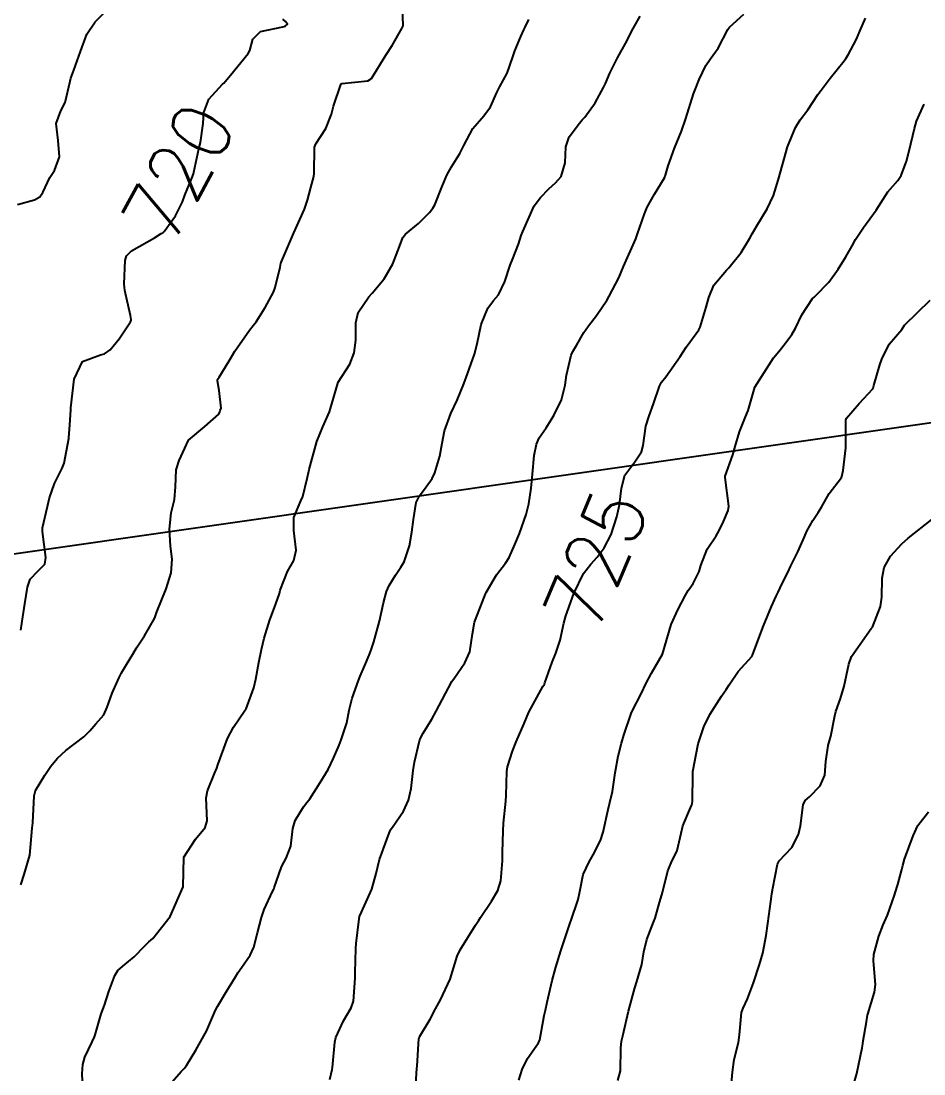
# Model space of a CAD drawing. Header units: metres. Extents: x 298520 to 308411, y 7433745 to 7450750.
# Drawn here: x 304818.4 to 304879.1, y 7439250.5 to 7439321.2 of the extents above; entities that cross this region are included whole.
import ezdxf
from ezdxf.enums import TextEntityAlignment as Align

# ---------------------------------------------------------------- set-up
doc = ezdxf.new("R2010")
doc.units = ezdxf.units.M
doc.header["$LTSCALE"] = 10
doc.linetypes.add('CONTINUO', pattern=[0])
for name, color, linetype in [('Cotas', 45, 'Continuous'), ('Curvas de Nivel 1m', 11, 'Continuous'), ('Curvas de Nivel 5m', 15, 'Continuous'), ('TEXTO', 45, 'Continuous')]:
    doc.layers.add(name, color=color, linetype=linetype)
doc.styles.add('Style-STANDARD', font='STANDARD.shx')

msp = doc.modelspace()

# ---------------------------------------------------------------- linework, layer by layer
at = {"layer": 'Curvas de Nivel 1m', "flags": 128}
for points, elevation in [([(304818.388, 7439263.224), (304818.61, 7439263.924), (304819, 7439265.215), (304819.158, 7439267.02), (304819.175, 7439267.213), (304819.19, 7439267.378), (304819.279, 7439269.212), (304819.387, 7439269.57), (304820.003, 7439270.598), (304820.408, 7439271.2), (304820.862, 7439271.742), (304821.413, 7439272.24), (304822.616, 7439273.172), (304823.023, 7439273.572), (304823.436, 7439274.03), (304823.964, 7439274.636), (304824.197, 7439275.153), (304824.526, 7439276.086), (304825.001, 7439277.145), (304825.164, 7439277.457), (304825.486, 7439278.015), (304825.915, 7439278.717), (304826.165, 7439279.133), (304826.701, 7439279.938), (304827.373, 7439281.121), (304827.414, 7439281.231), (304827.527, 7439281.566), (304828.162, 7439283.111), (304828.491, 7439284.174), (304828.55, 7439285.105), (304828.447, 7439285.973), (304828.373, 7439287.108), (304828.496, 7439288.215), (304828.71, 7439289.099), (304828.789, 7439289.941), (304828.837, 7439291.098), (304829.028, 7439291.717), (304829.663, 7439293.09), (304830.746, 7439294.01), (304831.689, 7439294.839), (304831.766, 7439294.995), (304831.795, 7439295.068), (304831.85, 7439295.224), (304831.706, 7439296.427), (304831.609, 7439297.071), (304831.616, 7439297.169), (304831.717, 7439297.323), (304832.389, 7439298.404), (304832.773, 7439299.055), (304833.757, 7439300.462), (304834.009, 7439300.789), (304834.197, 7439301.036), (304834.812, 7439301.99), (304835.367, 7439303.024), (304835.479, 7439303.331), (304835.808, 7439304.695), (304835.861, 7439304.971), (304835.875, 7439305.019), (304835.917, 7439305.122), (304836.736, 7439307.006), (304837.445, 7439308.592), (304837.593, 7439308.994), (304837.65, 7439309.199), (304837.869, 7439310.048), (304838.072, 7439310.797), (304838.108, 7439310.988), (304838.128, 7439312.76), (304838.21, 7439312.987), (304838.894, 7439314.004), (304839.262, 7439314.977), (304839.409, 7439315.505), (304839.882, 7439316.971), (304839.909, 7439317.015), (304839.954, 7439317.04), (304841.699, 7439317.209), (304841.957, 7439317.375), (304842.921, 7439318.936), (304843.335, 7439319.578), (304844, 7439320.739), (304844.065, 7439320.856), (304844.085, 7439320.919), (304844.023, 7439322.92)], 721), ([(304818.177, 7439308.908), (304819.32, 7439309.215), (304819.66, 7439309.417), (304819.868, 7439309.725), (304820.35, 7439310.734), (304820.66, 7439311.202), (304820.984, 7439312.107), (304820.892, 7439313.2), (304820.775, 7439314.347), (304821.072, 7439315.199), (304821.363, 7439315.772), (304821.698, 7439317.193), (304821.753, 7439317.394), (304821.96, 7439317.94), (304822.408, 7439319.183), (304822.819, 7439320.349), (304823.389, 7439321.169), (304824.009, 7439321.806)], 719), ([(304822.57, 7439249.169), (304822.512, 7439250.526), (304822.557, 7439251.169), (304822.682, 7439251.655), (304823.186, 7439252.687), (304823.336, 7439253.013), (304823.382, 7439253.158), (304823.796, 7439254.565), (304824.02, 7439255.152), (304824.312, 7439256.059), (304824.697, 7439257.145), (304824.909, 7439257.473), (304825.242, 7439257.768), (304826.002, 7439258.382), (304826.715, 7439259.125), (304826.997, 7439259.392), (304827.268, 7439259.623), (304828.421, 7439261.103), (304829.303, 7439263.09), (304829.333, 7439265.09), (304830.126, 7439266.301), (304830.774, 7439267.076), (304830.917, 7439267.517), (304830.841, 7439269.075), (304830.927, 7439269.536), (304831.399, 7439270.692), (304831.551, 7439271.068), (304831.631, 7439271.292), (304832.266, 7439273.057), (304832.672, 7439273.813), (304833.451, 7439274.921), (304833.498, 7439274.993), (304833.522, 7439275.039), (304834.042, 7439276.46), (304834.176, 7439277.033), (304834.373, 7439278.148), (304834.568, 7439279.029), (304834.749, 7439279.789), (304835.125, 7439281.024), (304835.24, 7439281.309), (304835.534, 7439282.088), (304835.76, 7439282.799), (304835.822, 7439283.017), (304836.317, 7439284.257), (304836.733, 7439285.008), (304836.883, 7439285.704), (304836.735, 7439287.009), (304836.723, 7439287.892), (304837.195, 7439289.004), (304837.335, 7439289.294), (304837.638, 7439290.52), (304837.731, 7439290.999), (304837.756, 7439291.11), (304838.277, 7439292.991), (304838.692, 7439293.97), (304839.137, 7439294.978), (304839.713, 7439296.97), (304840.493, 7439298.2), (304840.79, 7439298.96), (304840.911, 7439299.799), (304840.908, 7439300.959), (304841.066, 7439301.661), (304841.781, 7439302.718), (304841.988, 7439302.947), (304842.807, 7439303.925), (304843.379, 7439304.927), (304843.825, 7439306.094), (304844.056, 7439306.693), (304844.233, 7439306.916), (304845.107, 7439307.641), (304845.848, 7439308.384), (304846.075, 7439308.673), (304846.211, 7439308.896), (304846.685, 7439310.077), (304847.017, 7439310.889), (304847.33, 7439311.444), (304847.898, 7439312.339), (304848.161, 7439312.876), (304848.771, 7439314.016), (304849.509, 7439314.856), (304849.939, 7439315.481), (304850.365, 7439316.43), (304850.584, 7439316.844), (304851.063, 7439317.738), (304851.447, 7439318.835), (304851.58, 7439319.232), (304851.994, 7439320.203), (304852.187, 7439320.64), (304852.271, 7439320.826), (304852.515, 7439321.329)], 722), ([(304827.784, 7439249.11), (304829.159, 7439250.695), (304829.355, 7439250.894), (304829.519, 7439251.086), (304830.14, 7439252.114), (304830.696, 7439253.075), (304830.868, 7439253.392), (304831.2, 7439254.192), (304831.463, 7439254.812), (304831.598, 7439255.064), (304832.157, 7439255.991), (304832.804, 7439257.046), (304832.969, 7439257.311), (304833.243, 7439257.697), (304833.797, 7439258.492), (304834.038, 7439259.032), (304834.294, 7439260.008), (304834.556, 7439261.027), (304834.749, 7439261.565), (304835.3, 7439262.767), (304835.382, 7439262.939), (304835.408, 7439263.019), (304835.907, 7439264.431), (304836.216, 7439265.011), (304836.526, 7439265.824), (304836.665, 7439267.007), (304836.816, 7439267.55), (304837.375, 7439268.465), (304837.615, 7439268.761), (304837.8, 7439268.994), (304838.5, 7439270.089), (304839.039, 7439270.975), (304839.41, 7439271.722), (304839.781, 7439272.605), (304839.921, 7439272.965), (304840.289, 7439274.113), (304840.455, 7439274.96), (304840.65, 7439275.769), (304841.077, 7439276.954), (304841.19, 7439277.24), (304841.487, 7439277.904), (304841.804, 7439278.639), (304841.911, 7439278.944), (304842.108, 7439279.54), (304842.49, 7439280.935), (304842.756, 7439282.152), (304842.962, 7439282.929), (304843.14, 7439283.335), (304843.56, 7439284.028), (304843.928, 7439284.555), (304844.143, 7439284.914), (304844.509, 7439285.985), (304844.669, 7439286.909), (304844.767, 7439287.747), (304844.964, 7439288.907), (304845.174, 7439289.358), (304845.634, 7439289.962), (304846.032, 7439290.503), (304846.214, 7439290.894), (304846.541, 7439292.004), (304846.699, 7439292.89), (304846.852, 7439293.712), (304847.288, 7439294.884), (304847.702, 7439295.774), (304848.148, 7439296.873), (304848.395, 7439297.546), (304848.882, 7439298.863), (304849.053, 7439299.551), (304849.323, 7439300.857), (304849.774, 7439301.96), (304850.158, 7439302.467), (304850.49, 7439302.843), (304850.901, 7439303.734), (304851.272, 7439304.835), (304851.429, 7439305.222), (304851.827, 7439306.258), (304852.019, 7439306.827), (304852.118, 7439307.108), (304852.886, 7439308.815), (304853.297, 7439309.373), (304853.87, 7439309.962), (304854.311, 7439310.361), (304854.704, 7439310.792), (304854.972, 7439311.709), (304855.01, 7439312.789), (304855.236, 7439313.464), (304855.927, 7439314.368), (304856.117, 7439314.591), (304856.276, 7439314.777), (304856.977, 7439315.735), (304857.546, 7439316.764), (304857.67, 7439317.048), (304857.963, 7439317.738), (304858.48, 7439318.752), (304859.016, 7439319.716), (304859.535, 7439320.737), (304860.011, 7439321.569)], 723), ([(304839.155, 7439250.146), (304839.304, 7439250.826), (304839.328, 7439250.968), (304839.481, 7439252.666), (304839.545, 7439252.966), (304840.067, 7439254.094), (304840.596, 7439254.956), (304840.749, 7439255.423), (304840.849, 7439256.954), (304840.863, 7439257.33), (304840.903, 7439258.954), (304840.931, 7439259.289), (304841.113, 7439260.952), (304841.147, 7439261.089), (304841.287, 7439261.394), (304841.964, 7439262.94), (304842.262, 7439263.993), (304842.501, 7439264.932), (304843.13, 7439266.702), (304843.234, 7439266.922), (304843.279, 7439266.996), (304843.356, 7439267.102), (304844.11, 7439268.174), (304844.443, 7439268.909), (304844.61, 7439269.688), (304844.749, 7439270.907), (304844.841, 7439271.473), (304845.186, 7439272.902), (304845.247, 7439273.08), (304845.431, 7439273.411), (304846, 7439274.339), (304846.294, 7439274.892), (304846.691, 7439275.658), (304847.353, 7439276.881), (304847.398, 7439276.957), (304847.476, 7439277.062), (304848.225, 7439278.136), (304848.565, 7439278.864), (304848.729, 7439280.076), (304848.871, 7439280.86), (304849.54, 7439282.585), (304849.623, 7439282.768), (304849.663, 7439282.849), (304850.355, 7439284.048), (304850.946, 7439284.836), (304851.195, 7439285.215), (304851.585, 7439286.078), (304851.891, 7439286.826), (304852.334, 7439288.098), (304852.517, 7439288.817), (304852.678, 7439289.859), (304852.768, 7439290.813), (304852.89, 7439292.046), (304853.036, 7439292.809), (304853.228, 7439293.248), (304853.68, 7439293.909), (304854.032, 7439294.452), (304854.227, 7439294.795), (304854.717, 7439295.803), (304854.975, 7439296.787), (304855.053, 7439297.453), (304855.369, 7439298.784), (304855.483, 7439299.036), (304855.744, 7439299.488), (304856.217, 7439300.314), (304856.529, 7439300.772), (304857.075, 7439301.462), (304857.78, 7439302.505), (304857.929, 7439302.758), (304858.564, 7439303.986), (304858.894, 7439304.744), (304859.713, 7439306.613), (304859.761, 7439306.731), (304859.835, 7439306.947), (304860.292, 7439308.282), (304860.48, 7439308.724), (304860.971, 7439309.614), (304861.644, 7439310.712), (304861.717, 7439310.879), (304861.891, 7439311.514), (304862.312, 7439312.704), (304862.788, 7439313.828), (304863.079, 7439314.693), (304863.596, 7439316.332), (304863.714, 7439316.684), (304863.959, 7439317.31), (304864.408, 7439318.236), (304864.708, 7439318.673), (304865.246, 7439319.406), (304865.895, 7439320.661), (304865.932, 7439320.732), (304866.005, 7439320.821), (304866.964, 7439321.7)], 724), ([(304851.861, 7439250.118), (304852.067, 7439250.821), (304852.433, 7439251.555), (304853.181, 7439252.611), (304853.271, 7439252.809), (304853.559, 7439254.453), (304853.635, 7439254.804), (304853.751, 7439255.335), (304854.083, 7439256.797), (304854.341, 7439257.699), (304854.663, 7439258.789), (304855.281, 7439260.606), (304855.327, 7439260.735), (304855.35, 7439260.779), (304855.842, 7439262.23), (304855.942, 7439262.774), (304856.176, 7439263.915), (304856.569, 7439264.768), (304856.853, 7439265.25), (304857.347, 7439266.207), (304857.522, 7439266.757), (304857.849, 7439268.28), (304857.97, 7439268.751), (304858.136, 7439269.494), (304858.321, 7439270.746), (304858.533, 7439271.862), (304858.753, 7439272.74), (304858.903, 7439273.265), (304859.401, 7439274.731), (304859.454, 7439274.847), (304860.099, 7439276.091), (304860.391, 7439276.721), (304860.76, 7439277.441), (304861.503, 7439278.71), (304862.094, 7439280.701), (304862.525, 7439281.687), (304863.061, 7439282.687), (304863.239, 7439282.993), (304863.555, 7439283.47), (304863.968, 7439284.275), (304864.078, 7439284.675), (304864.498, 7439285.757), (304865.105, 7439286.665), (304865.294, 7439286.967), (304865.603, 7439287.621), (304865.912, 7439288.354), (304865.952, 7439288.657), (304865.719, 7439290.582), (304865.724, 7439290.659), (304866.222, 7439292.09), (304866.384, 7439292.653), (304866.677, 7439293.651), (304867.085, 7439294.646), (304867.259, 7439295.082), (304867.713, 7439296.64), (304868.969, 7439298.621), (304869.316, 7439299.04), (304869.747, 7439299.568), (304870.188, 7439300.174), (304870.44, 7439300.603), (304870.864, 7439301.507), (304871.588, 7439302.592), (304871.686, 7439302.69), (304871.786, 7439302.778), (304872.678, 7439303.699), (304873.304, 7439304.568), (304873.821, 7439305.406), (304874.245, 7439306.139), (304874.479, 7439306.554), (304875.019, 7439307.37), (304875.853, 7439308.54), (304876.636, 7439309.768), (304877.31, 7439310.526), (304877.548, 7439310.862), (304877.896, 7439311.819), (304878.089, 7439312.517), (304878.428, 7439314.01), (304878.582, 7439314.51), (304879.096, 7439315.655)], 726), ([(304858.501, 7439250.084), (304858.688, 7439250.737), (304858.699, 7439252.258), (304858.755, 7439252.736), (304858.839, 7439253.085), (304859.213, 7439254.73), (304859.64, 7439256.315), (304859.776, 7439256.725), (304860.108, 7439257.864), (304860.251, 7439258.72), (304860.445, 7439259.545), (304860.896, 7439260.714), (304861.002, 7439260.997), (304861.296, 7439262.04), (304861.462, 7439262.547), (304861.512, 7439262.708), (304861.867, 7439264.162), (304862.096, 7439264.702), (304862.5, 7439265.539), (304862.767, 7439266.696), (304862.874, 7439267.181), (304863.378, 7439268.389), (304863.477, 7439268.593), (304863.506, 7439268.688), (304863.512, 7439268.816), (304863.534, 7439270.688), (304863.547, 7439270.83), (304863.896, 7439272.683), (304864.285, 7439273.833), (304864.695, 7439274.671), (304865.465, 7439275.888), (304865.784, 7439276.343), (304865.985, 7439276.655), (304866.594, 7439277.541), (304867.502, 7439278.559), (304867.538, 7439278.604), (304867.557, 7439278.639), (304867.585, 7439278.72), (304868.298, 7439280.628), (304868.828, 7439281.913), (304869.145, 7439282.616), (304869.272, 7439282.889), (304869.556, 7439283.464), (304869.938, 7439284.236), (304870.107, 7439284.605), (304870.595, 7439285.588), (304871.047, 7439286.595), (304871.211, 7439286.979), (304871.604, 7439287.68), (304871.966, 7439288.229), (304872.181, 7439288.584), (304872.707, 7439289.499), (304873.521, 7439290.571), (304873.563, 7439290.651), (304873.648, 7439291.044), (304873.82, 7439292.568), (304873.817, 7439294.433), (304873.865, 7439294.558), (304874.709, 7439295.543), (304875.636, 7439296.541), (304875.666, 7439296.587), (304875.715, 7439296.756), (304876.116, 7439298.15), (304876.242, 7439298.535), (304876.746, 7439299.532), (304877.588, 7439300.522), (304877.66, 7439300.625), (304877.766, 7439300.816), (304879.482, 7439302.495)], 727), ([(304866.112, 7439249.691), (304866.216, 7439250.649), (304866.314, 7439251.506), (304866.604, 7439252.646), (304866.674, 7439253.162), (304866.823, 7439254.644), (304866.916, 7439254.943), (304867.222, 7439255.573), (304867.613, 7439256.634), (304868.014, 7439257.866), (304868.252, 7439258.625), (304868.468, 7439259.815), (304868.587, 7439260.62), (304868.786, 7439262.106), (304868.847, 7439262.617), (304868.925, 7439262.999), (304869.238, 7439264.611), (304869.335, 7439264.845), (304870.205, 7439265.741), (304870.639, 7439266.597), (304870.767, 7439267.191), (304870.954, 7439268.594), (304871.098, 7439268.88), (304871.388, 7439269.136), (304872.096, 7439269.883), (304872.415, 7439270.58), (304872.477, 7439271.515), (304872.627, 7439272.578), (304872.81, 7439273.198), (304873.084, 7439274.574), (304873.16, 7439274.869), (304873.465, 7439275.734), (304873.722, 7439276.566), (304874.016, 7439278.042), (304874.212, 7439278.559), (304875.522, 7439280.444), (304875.57, 7439280.492), (304875.608, 7439280.539), (304876.158, 7439281.912), (304876.238, 7439282.533), (304876.273, 7439283.822), (304876.402, 7439284.532), (304876.816, 7439285.292), (304877.589, 7439286.126), (304878.02, 7439286.514), (304879.606, 7439287.752)], 728), ([(304874.316, 7439249.715), (304874.571, 7439250.549), (304874.921, 7439252.284), (304874.959, 7439252.543), (304874.987, 7439252.742), (304875.205, 7439254.032), (304875.284, 7439254.467), (304875.305, 7439254.539), (304875.755, 7439256.008), (304875.81, 7439256.534), (304875.675, 7439258.118), (304875.7, 7439258.536), (304876.032, 7439259.775), (304876.323, 7439260.53), (304876.623, 7439261.194), (304877.097, 7439262.522), (304877.144, 7439262.683), (304877.314, 7439263.249), (304877.587, 7439264.258), (304877.643, 7439264.515), (304877.772, 7439264.948), (304878.338, 7439266.505), (304878.655, 7439267.209), (304879.378, 7439268.135)], 729)]:
    msp.add_lwpolyline(points, dxfattribs=dict(at, elevation=elevation))
at = {"layer": 'Curvas de Nivel 5m', "flags": 128}
for points, elevation in [([(304818.401, 7439280.334), (304818.531, 7439281.22), (304818.663, 7439282.087), (304818.829, 7439283.217), (304819.008, 7439283.758), (304819.559, 7439284.309), (304820.004, 7439284.768), (304820.077, 7439285.205), (304819.837, 7439286.961), (304819.842, 7439287.208), (304820.184, 7439288.634), (304820.311, 7439289.203), (304820.657, 7439290.175), (304821.176, 7439291.195), (304821.3, 7439291.539), (304821.609, 7439293.191), (304821.614, 7439293.24), (304821.677, 7439294.107), (304821.759, 7439295.122), (304821.758, 7439295.189), (304821.757, 7439295.252), (304821.971, 7439297.186), (304822.533, 7439298.376), (304823.738, 7439298.819), (304824.021, 7439298.875), (304824.393, 7439299.154), (304824.999, 7439299.899), (304825.762, 7439301.036), (304825.808, 7439301.139), (304825.815, 7439301.191), (304825.766, 7439301.454), (304825.387, 7439303.144), (304825.345, 7439303.589), (304825.39, 7439305.144), (304825.494, 7439305.465), (304825.819, 7439305.79), (304827.377, 7439306.665), (304827.831, 7439306.957), (304827.922, 7439307.019), (304828.02, 7439307.108), (304828.793, 7439308.156), (304829.26, 7439309.096), (304829.417, 7439309.537), (304829.877, 7439310.678), (304829.994, 7439310.976), (304830.026, 7439311.089), (304830.344, 7439312.64), (304830.46, 7439313.084), (304830.649, 7439314.356), (304830.694, 7439315.082), (304831.032, 7439315.989), (304831.952, 7439316.983), (304832.037, 7439317.069), (304832.482, 7439317.586), (304833.665, 7439319.045), (304833.772, 7439319.247), (304833.988, 7439320.023), (304834.491, 7439320.54), (304836, 7439320.84), (304836.141, 7439320.878), (304836.312, 7439321.015), (304836.182, 7439321.195), (304836.006, 7439321.367)], 720), ([(304844.877, 7439249.171), (304845.004, 7439250.902), (304845.013, 7439251.053), (304845.137, 7439252.9), (304845.147, 7439252.937), (304845.185, 7439253.013), (304845.897, 7439254.199), (304846.262, 7439254.89), (304846.594, 7439255.512), (304847.233, 7439256.88), (304847.703, 7439258.426), (304847.902, 7439258.87), (304848.93, 7439260.506), (304849.16, 7439260.852), (304849.285, 7439261.039), (304850.011, 7439262.128), (304850.437, 7439262.839), (304850.647, 7439263.502), (304850.751, 7439264.836), (304850.761, 7439265.413), (304850.799, 7439266.836), (304850.83, 7439267.366), (304850.977, 7439268.834), (304851.002, 7439269.219), (304851.041, 7439270.834), (304851.085, 7439271.155), (304851.417, 7439272.196), (304851.679, 7439272.826), (304852.202, 7439274.058), (304852.527, 7439274.814), (304853.47, 7439276.543), (304853.567, 7439276.704), (304853.61, 7439276.799), (304854.102, 7439278.186), (304854.348, 7439278.792), (304854.636, 7439279.664), (304854.884, 7439280.786), (304855.021, 7439281.292), (304855.543, 7439282.78), (304856.203, 7439284.134), (304856.695, 7439284.769), (304857.119, 7439285.223), (304857.584, 7439285.854), (304858.053, 7439286.753), (304858.43, 7439287.928), (304858.607, 7439288.745), (304858.747, 7439289.857), (304858.977, 7439290.74), (304859.652, 7439291.639), (304860.091, 7439292.294), (304860.195, 7439292.725), (304860.387, 7439294.019), (304860.601, 7439294.721), (304860.9, 7439295.519), (304861.306, 7439296.714), (304861.446, 7439296.982), (304861.719, 7439297.334), (304862.692, 7439298.696), (304863.094, 7439299.339), (304863.756, 7439300.247), (304863.946, 7439300.493), (304864.039, 7439300.677), (304864.432, 7439302.018), (304864.612, 7439302.672), (304864.964, 7439303.5), (304865.81, 7439304.492), (304865.889, 7439304.582), (304865.951, 7439304.659), (304866.787, 7439305.686), (304867.382, 7439306.645), (304867.537, 7439306.942), (304867.841, 7439307.484), (304868.538, 7439308.63), (304868.965, 7439309.525), (304869.297, 7439310.619), (304869.837, 7439312.546), (304869.856, 7439312.611), (304869.865, 7439312.649), (304869.906, 7439312.793), (304870.441, 7439314.089), (304870.762, 7439314.602), (304871.265, 7439315.272), (304871.95, 7439316.3), (304872.156, 7439316.587), (304872.774, 7439317.391), (304873.716, 7439318.564), (304873.825, 7439318.712), (304873.979, 7439318.963), (304874.541, 7439320.008), (304874.767, 7439320.552), (304875.146, 7439321.414)], 725)]:
    msp.add_lwpolyline(points, dxfattribs=dict(at, elevation=elevation))
at = {"layer": 'TEXTO', "linetype": 'CONTINUO'}
msp.add_polyline3d([(304805.388, 7439283.669, 0), (305003.533, 7439312.003, 0)], dxfattribs=at)

# ---------------------------------------------------------------- texts
at = {"layer": 'Cotas', "style": 'Style-STANDARD'}
for s, rotation, p in [('720', 61.45385, (304829.001, 7439311.096, 720)), ('725', 67.11024, (304857.036, 7439285.078, 725))]:
    msp.add_text(s, height=4, rotation=rotation, dxfattribs=at).set_placement(p, align=Align.MIDDLE_CENTER)

doc.saveas('drawing.dxf')
